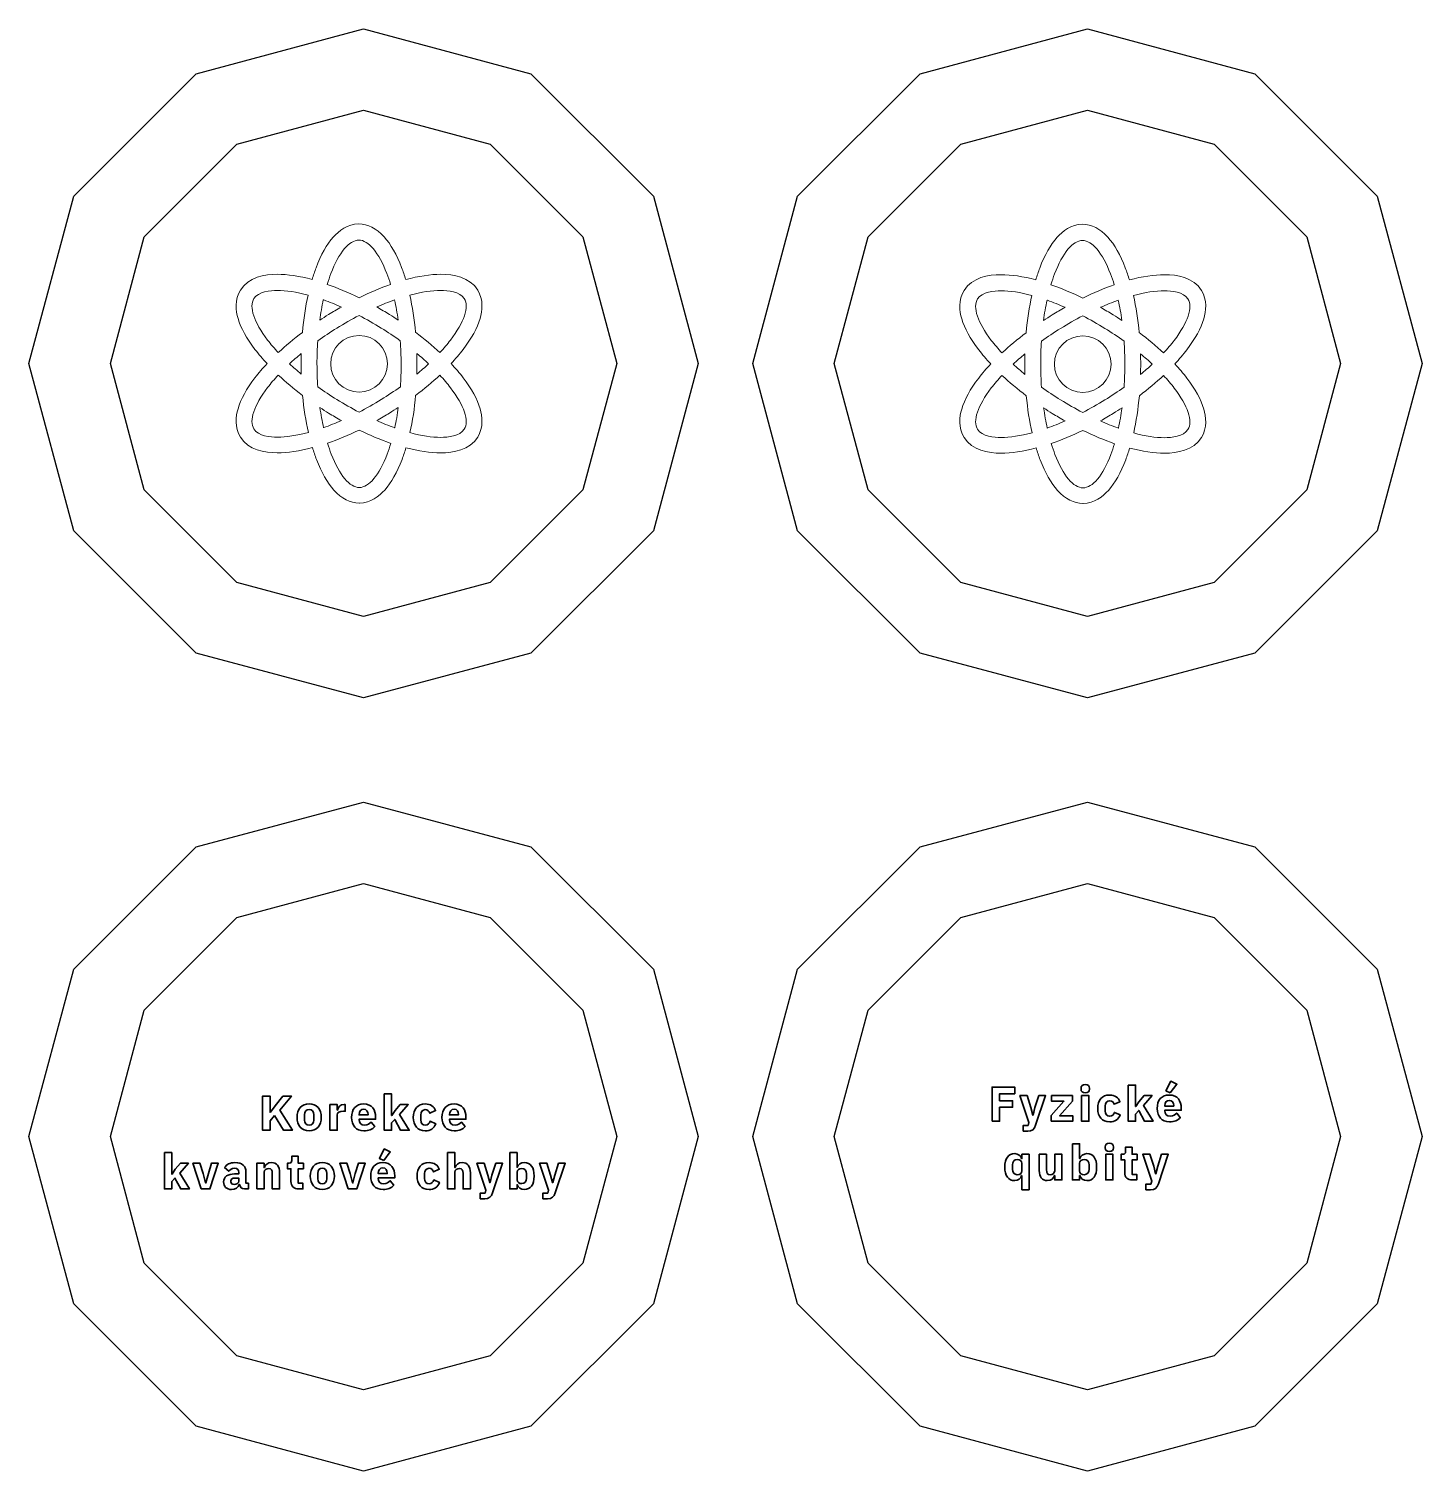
# Model space of a CAD drawing. Header units: inches. Extents: x 130 to 483, y 345 to 434.
# Drawn here: x 130.3 to 215.8, y 345.5 to 434 of the extents above; entities that cross this region are included whole.
import ezdxf

# ---------------------------------------------------------------- set-up
doc = ezdxf.new("R2010")
doc.units = ezdxf.units.IN
doc.header["$MEASUREMENT"] = 0
doc.layers.add('CZECH_Quantum_Tokens_wDL', color=7, linetype='Continuous')
doc.layers.add('Layer 2', color=7, linetype='Continuous')

# ---------------------------------------------------------------- blocks, each defined once
blk = doc.blocks.new('block 14')
at = {"layer": 'CZECH_Quantum_Tokens_wDL', "color": 4, "lineweight": 25, "true_color": 0x00ffff}
blk.add_lwpolyline([(150.83, 381.511), (158.594, 379.431), (164.278, 373.746), (166.359, 365.982), (164.278, 358.218), (158.594, 352.533), (150.83, 350.453), (143.065, 352.533), (137.381, 358.218), (135.301, 365.982), (137.381, 373.746), (143.065, 379.431), (150.83, 381.511)], dxfattribs=at)
blk = doc.blocks.new('block 15')
at = {"layer": 'CZECH_Quantum_Tokens_wDL', "color": 3, "lineweight": 25, "true_color": 0x00ff00}
blk.add_lwpolyline([(150.83, 386.511), (161.094, 383.761), (168.608, 376.247), (171.359, 365.982), (168.608, 355.718), (161.094, 348.204), (150.83, 345.453), (140.565, 348.204), (133.051, 355.718), (130.301, 365.982), (133.051, 376.247), (140.565, 383.761), (150.83, 386.511)], dxfattribs=at)
blk = doc.blocks.new('block 22')
at = {"layer": 'CZECH_Quantum_Tokens_wDL', "color": 4, "lineweight": 25, "true_color": 0x00ffff}
blk.add_lwpolyline([(195.238, 428.959), (203.003, 426.878), (208.687, 421.194), (210.767, 413.429), (208.687, 405.665), (203.003, 399.981), (195.238, 397.9), (187.474, 399.981), (181.79, 405.665), (179.709, 413.429), (181.79, 421.194), (187.474, 426.879), (195.238, 428.959)], dxfattribs=at)
blk = doc.blocks.new('block 23')
at = {"layer": 'CZECH_Quantum_Tokens_wDL', "color": 3, "lineweight": 25, "true_color": 0x00ff00}
blk.add_lwpolyline([(195.238, 433.959), (205.503, 431.208), (213.017, 423.694), (215.767, 413.43), (213.017, 403.165), (205.503, 395.651), (195.238, 392.9), (184.974, 395.651), (177.46, 403.165), (174.709, 413.43), (177.46, 423.694), (184.974, 431.208), (195.238, 433.959)], dxfattribs=at)
blk = doc.blocks.new('block 24')
at = {"layer": 'CZECH_Quantum_Tokens_wDL', "color": 4, "lineweight": 25, "true_color": 0x00ffff}
blk.add_lwpolyline([(150.83, 428.959), (158.595, 426.878), (164.279, 421.194), (166.359, 413.429), (164.279, 405.665), (158.595, 399.981), (150.83, 397.9), (143.066, 399.981), (137.382, 405.665), (135.301, 413.429), (137.382, 421.194), (143.066, 426.879), (150.83, 428.959)], dxfattribs=at)
blk = doc.blocks.new('block 25')
at = {"layer": 'CZECH_Quantum_Tokens_wDL', "color": 3, "lineweight": 25, "true_color": 0x00ff00}
blk.add_lwpolyline([(150.83, 433.959), (161.095, 431.208), (168.609, 423.694), (171.359, 413.43), (168.609, 403.165), (161.095, 395.651), (150.83, 392.9), (140.566, 395.651), (133.052, 403.165), (130.301, 413.43), (133.052, 423.694), (140.566, 431.208), (150.83, 433.959)], dxfattribs=at)
blk = doc.blocks.new('block 32')
at = {"layer": 'CZECH_Quantum_Tokens_wDL', "color": 7, "lineweight": 35, "true_color": 0xffffff}
for points in [[(145.372, 367.287), (145.099, 366.956), (145.099, 366.373), (144.642, 366.373), (144.642, 368.472), (145.099, 368.472), (145.099, 367.474), (145.117, 367.474), (145.414, 367.879), (145.886, 368.472), (146.403, 368.472), (145.697, 367.608), (146.466, 366.373), (145.928, 366.373), (145.372, 367.287)], [(152.105, 368.598), (152.55, 368.598), (152.55, 367.284), (152.568, 367.284), (152.764, 367.575), (153.079, 367.951), (153.572, 367.951), (153.046, 367.347), (153.632, 366.373), (153.104, 366.373), (152.749, 367.04), (152.55, 366.818), (152.55, 366.373), (152.105, 366.373), (152.105, 368.598)], [(138.621, 364.998), (139.065, 364.998), (139.065, 363.685), (139.083, 363.685), (139.279, 363.976), (139.594, 364.352), (140.087, 364.352), (139.562, 363.747), (140.147, 362.773), (139.619, 362.773), (139.264, 363.44), (139.065, 363.219), (139.065, 362.773), (138.621, 362.773), (138.621, 364.998)], [(152.071, 364.514), (151.807, 364.644), (152.104, 365.227), (152.474, 365.043), (152.071, 364.514)], [(140.877, 362.773), (140.36, 364.352), (140.799, 364.352), (140.994, 363.714), (141.142, 363.144), (141.166, 363.144), (141.313, 363.714), (141.502, 364.352), (141.923, 364.352), (141.406, 362.773), (140.877, 362.773)], [(149.889, 362.773), (149.372, 364.352), (149.811, 364.352), (150.006, 363.714), (150.154, 363.144), (150.178, 363.144), (150.325, 363.714), (150.515, 364.352), (150.936, 364.352), (150.418, 362.773), (149.889, 362.773)]]:
    blk.add_lwpolyline(points, dxfattribs=at)
for points, knots in [([(146.756, 367.164), (146.756, 367.672), (147.033, 367.987), (147.496, 367.987), (147.958, 367.987), (148.235, 367.672), (148.235, 367.164), (148.235, 366.655), (147.958, 366.337), (147.496, 366.337), (147.033, 366.337), (146.756, 366.655), (146.756, 367.164)], [0, 0, 0, 0, 1, 1, 1, 2, 2, 2, 3, 3, 3, 4, 4, 4, 4]), ([(147.772, 367.001), (147.772, 367.001), (147.772, 367.323), (147.772, 367.323), (147.772, 367.521), (147.67, 367.636), (147.496, 367.636), (147.321, 367.636), (147.219, 367.521), (147.219, 367.323), (147.219, 367.323), (147.219, 367.001), (147.219, 367.001), (147.219, 366.803), (147.321, 366.688), (147.496, 366.688), (147.67, 366.688), (147.772, 366.803), (147.772, 367.001)], [0, 0, 0, 0, 1, 1, 1, 2, 2, 2, 3, 3, 3, 4, 4, 4, 5, 5, 5, 6, 6, 6, 6]), ([(148.772, 366.373), (148.772, 366.373), (148.772, 367.951), (148.772, 367.951), (148.772, 367.951), (149.217, 367.951), (149.217, 367.951), (149.217, 367.951), (149.217, 367.608), (149.217, 367.608), (149.217, 367.608), (149.232, 367.608), (149.232, 367.608), (149.269, 367.783), (149.389, 367.951), (149.635, 367.951), (149.635, 367.951), (149.713, 367.951), (149.713, 367.951), (149.713, 367.951), (149.713, 367.536), (149.713, 367.536), (149.713, 367.536), (149.602, 367.536), (149.602, 367.536), (149.343, 367.536), (149.217, 367.479), (149.217, 367.296), (149.217, 367.296), (149.217, 366.373), (149.217, 366.373), (149.217, 366.373), (148.772, 366.373), (148.772, 366.373)], [0, 0, 0, 0, 1, 1, 1, 2, 2, 2, 3, 3, 3, 4, 4, 4, 5, 5, 5, 6, 6, 6, 7, 7, 7, 8, 8, 8, 9, 9, 9, 10, 10, 10, 11, 11, 11, 11]), ([(150.096, 367.164), (150.096, 367.663), (150.36, 367.987), (150.835, 367.987), (151.358, 367.987), (151.568, 367.608), (151.568, 367.182), (151.568, 367.182), (151.568, 367.05), (151.568, 367.05), (151.568, 367.05), (150.556, 367.05), (150.556, 367.05), (150.556, 367.05), (150.556, 367.025), (150.556, 367.025), (150.556, 366.818), (150.667, 366.686), (150.904, 366.686), (151.09, 366.686), (151.193, 366.772), (151.292, 366.875), (151.292, 366.875), (151.514, 366.599), (151.514, 366.599), (151.373, 366.437), (151.142, 366.337), (150.853, 366.337), (150.369, 366.337), (150.096, 366.658), (150.096, 367.164)], [0, 0, 0, 0, 1, 1, 1, 2, 2, 2, 3, 3, 3, 4, 4, 4, 5, 5, 5, 6, 6, 6, 7, 7, 7, 8, 8, 8, 9, 9, 9, 10, 10, 10, 10]), ([(150.556, 367.335), (150.556, 367.335), (150.556, 367.311), (150.556, 367.311), (150.556, 367.311), (151.108, 367.311), (151.108, 367.311), (151.108, 367.311), (151.108, 367.338), (151.108, 367.338), (151.108, 367.53), (151.021, 367.659), (150.844, 367.659), (150.667, 367.659), (150.556, 367.53), (150.556, 367.335)], [0, 0, 0, 0, 1, 1, 1, 2, 2, 2, 3, 3, 3, 4, 4, 4, 5, 5, 5, 5]), ([(153.881, 367.164), (153.881, 367.669), (154.143, 367.987), (154.618, 367.987), (154.936, 367.987), (155.156, 367.834), (155.249, 367.575), (155.249, 367.575), (154.888, 367.419), (154.888, 367.419), (154.861, 367.539), (154.774, 367.636), (154.618, 367.636), (154.438, 367.636), (154.344, 367.506), (154.344, 367.308), (154.344, 367.308), (154.344, 367.014), (154.344, 367.014), (154.344, 366.814), (154.438, 366.686), (154.618, 366.686), (154.795, 366.686), (154.867, 366.797), (154.912, 366.923), (154.912, 366.923), (155.258, 366.772), (155.258, 366.772), (155.153, 366.473), (154.927, 366.337), (154.618, 366.337), (154.143, 366.337), (153.881, 366.658), (153.881, 367.164)], [0, 0, 0, 0, 1, 1, 1, 2, 2, 2, 3, 3, 3, 4, 4, 4, 5, 5, 5, 6, 6, 6, 7, 7, 7, 8, 8, 8, 9, 9, 9, 10, 10, 10, 11, 11, 11, 11]), ([(155.643, 367.164), (155.643, 367.663), (155.907, 367.987), (156.382, 367.987), (156.905, 367.987), (157.115, 367.608), (157.115, 367.182), (157.115, 367.182), (157.115, 367.05), (157.115, 367.05), (157.115, 367.05), (156.103, 367.05), (156.103, 367.05), (156.103, 367.05), (156.103, 367.025), (156.103, 367.025), (156.103, 366.818), (156.213, 366.686), (156.451, 366.686), (156.637, 366.686), (156.74, 366.772), (156.839, 366.875), (156.839, 366.875), (157.061, 366.599), (157.061, 366.599), (156.92, 366.437), (156.688, 366.337), (156.4, 366.337), (155.916, 366.337), (155.643, 366.658), (155.643, 367.164)], [0, 0, 0, 0, 1, 1, 1, 2, 2, 2, 3, 3, 3, 4, 4, 4, 5, 5, 5, 6, 6, 6, 7, 7, 7, 8, 8, 8, 9, 9, 9, 10, 10, 10, 10]), ([(156.103, 367.335), (156.103, 367.335), (156.103, 367.311), (156.103, 367.311), (156.103, 367.311), (156.655, 367.311), (156.655, 367.311), (156.655, 367.311), (156.655, 367.338), (156.655, 367.338), (156.655, 367.53), (156.568, 367.659), (156.391, 367.659), (156.213, 367.659), (156.103, 367.53), (156.103, 367.335)], [0, 0, 0, 0, 1, 1, 1, 2, 2, 2, 3, 3, 3, 4, 4, 4, 5, 5, 5, 5]), ([(146.851, 362.773), (146.544, 362.773), (146.381, 362.933), (146.381, 363.233), (146.381, 363.233), (146.381, 364.006), (146.381, 364.006), (146.381, 364.006), (146.159, 364.006), (146.159, 364.006), (146.159, 364.006), (146.159, 364.352), (146.159, 364.352), (146.159, 364.352), (146.27, 364.352), (146.27, 364.352), (146.391, 364.352), (146.426, 364.412), (146.426, 364.52), (146.426, 364.52), (146.426, 364.778), (146.426, 364.778), (146.426, 364.778), (146.826, 364.778), (146.826, 364.778), (146.826, 364.778), (146.826, 364.352), (146.826, 364.352), (146.826, 364.352), (147.139, 364.352), (147.139, 364.352), (147.139, 364.352), (147.139, 364.006), (147.139, 364.006), (147.139, 364.006), (146.826, 364.006), (146.826, 364.006), (146.826, 364.006), (146.826, 363.119), (146.826, 363.119), (146.826, 363.119), (147.115, 363.119), (147.115, 363.119), (147.115, 363.119), (147.115, 362.773), (147.115, 362.773), (147.115, 362.773), (146.851, 362.773), (146.851, 362.773)], [0, 0, 0, 0, 1, 1, 1, 2, 2, 2, 3, 3, 3, 4, 4, 4, 5, 5, 5, 6, 6, 6, 7, 7, 7, 8, 8, 8, 9, 9, 9, 10, 10, 10, 11, 11, 11, 12, 12, 12, 13, 13, 13, 14, 14, 14, 15, 15, 15, 16, 16, 16, 16]), ([(155.987, 364.998), (155.987, 364.998), (156.432, 364.998), (156.432, 364.998), (156.432, 364.998), (156.432, 364.084), (156.432, 364.084), (156.432, 364.084), (156.45, 364.084), (156.45, 364.084), (156.507, 364.249), (156.64, 364.388), (156.889, 364.388), (157.21, 364.388), (157.382, 364.159), (157.382, 363.763), (157.382, 363.763), (157.382, 362.773), (157.382, 362.773), (157.382, 362.773), (156.937, 362.773), (156.937, 362.773), (156.937, 362.773), (156.937, 363.727), (156.937, 363.727), (156.937, 363.928), (156.88, 364.027), (156.718, 364.027), (156.573, 364.027), (156.432, 363.952), (156.432, 363.796), (156.432, 363.796), (156.432, 362.773), (156.432, 362.773), (156.432, 362.773), (155.987, 362.773), (155.987, 362.773), (155.987, 362.773), (155.987, 364.998), (155.987, 364.998)], [0, 0, 0, 0, 1, 1, 1, 2, 2, 2, 3, 3, 3, 4, 4, 4, 5, 5, 5, 6, 6, 6, 7, 7, 7, 8, 8, 8, 9, 9, 9, 10, 10, 10, 11, 11, 11, 12, 12, 12, 13, 13, 13, 13]), ([(159.804, 364.998), (159.804, 364.998), (160.249, 364.998), (160.249, 364.998), (160.249, 364.998), (160.249, 364.087), (160.249, 364.087), (160.249, 364.087), (160.264, 364.087), (160.264, 364.087), (160.309, 364.262), (160.483, 364.388), (160.688, 364.388), (161.087, 364.388), (161.294, 364.099), (161.294, 363.564), (161.294, 363.029), (161.087, 362.737), (160.688, 362.737), (160.483, 362.737), (160.309, 362.866), (160.264, 363.038), (160.264, 363.038), (160.249, 363.038), (160.249, 363.038), (160.249, 363.038), (160.249, 362.773), (160.249, 362.773), (160.249, 362.773), (159.804, 362.773), (159.804, 362.773), (159.804, 362.773), (159.804, 364.998), (159.804, 364.998)], [0, 0, 0, 0, 1, 1, 1, 2, 2, 2, 3, 3, 3, 4, 4, 4, 5, 5, 5, 6, 6, 6, 7, 7, 7, 8, 8, 8, 9, 9, 9, 10, 10, 10, 11, 11, 11, 11]), ([(143.519, 362.773), (143.359, 362.773), (143.245, 362.882), (143.218, 363.05), (143.218, 363.05), (143.2, 363.05), (143.2, 363.05), (143.152, 362.846), (142.978, 362.737), (142.737, 362.737), (142.421, 362.737), (142.247, 362.924), (142.247, 363.197), (142.247, 363.531), (142.506, 363.69), (142.923, 363.69), (142.923, 363.69), (143.173, 363.69), (143.173, 363.69), (143.173, 363.69), (143.173, 363.789), (143.173, 363.789), (143.173, 363.942), (143.098, 364.039), (142.912, 364.039), (142.734, 364.039), (142.641, 363.949), (142.572, 363.853), (142.572, 363.853), (142.307, 364.087), (142.307, 364.087), (142.434, 364.273), (142.614, 364.388), (142.945, 364.388), (143.39, 364.388), (143.618, 364.184), (143.618, 363.811), (143.618, 363.811), (143.618, 363.119), (143.618, 363.119), (143.618, 363.119), (143.765, 363.119), (143.765, 363.119), (143.765, 363.119), (143.765, 362.773), (143.765, 362.773), (143.765, 362.773), (143.519, 362.773), (143.519, 362.773)], [0, 0, 0, 0, 1, 1, 1, 2, 2, 2, 3, 3, 3, 4, 4, 4, 5, 5, 5, 6, 6, 6, 7, 7, 7, 8, 8, 8, 9, 9, 9, 10, 10, 10, 11, 11, 11, 12, 12, 12, 13, 13, 13, 14, 14, 14, 15, 15, 15, 16, 16, 16, 16]), ([(144.285, 362.773), (144.285, 362.773), (144.285, 364.352), (144.285, 364.352), (144.285, 364.352), (144.729, 364.352), (144.729, 364.352), (144.729, 364.352), (144.729, 364.084), (144.729, 364.084), (144.729, 364.084), (144.748, 364.084), (144.748, 364.084), (144.805, 364.249), (144.937, 364.388), (145.187, 364.388), (145.508, 364.388), (145.679, 364.159), (145.679, 363.763), (145.679, 363.763), (145.679, 362.773), (145.679, 362.773), (145.679, 362.773), (145.234, 362.773), (145.234, 362.773), (145.234, 362.773), (145.234, 363.727), (145.234, 363.727), (145.234, 363.928), (145.177, 364.027), (145.015, 364.027), (144.871, 364.027), (144.729, 363.952), (144.729, 363.796), (144.729, 363.796), (144.729, 362.773), (144.729, 362.773), (144.729, 362.773), (144.285, 362.773), (144.285, 362.773)], [0, 0, 0, 0, 1, 1, 1, 2, 2, 2, 3, 3, 3, 4, 4, 4, 5, 5, 5, 6, 6, 6, 7, 7, 7, 8, 8, 8, 9, 9, 9, 10, 10, 10, 11, 11, 11, 12, 12, 12, 13, 13, 13, 13]), ([(147.561, 363.564), (147.561, 364.072), (147.837, 364.388), (148.3, 364.388), (148.763, 364.388), (149.04, 364.072), (149.04, 363.564), (149.04, 363.056), (148.763, 362.737), (148.3, 362.737), (147.837, 362.737), (147.561, 363.056), (147.561, 363.564)], [0, 0, 0, 0, 1, 1, 1, 2, 2, 2, 3, 3, 3, 4, 4, 4, 4]), ([(148.576, 363.401), (148.576, 363.401), (148.576, 363.724), (148.576, 363.724), (148.576, 363.922), (148.474, 364.036), (148.3, 364.036), (148.125, 364.036), (148.023, 363.922), (148.023, 363.724), (148.023, 363.724), (148.023, 363.401), (148.023, 363.401), (148.023, 363.203), (148.125, 363.089), (148.3, 363.089), (148.474, 363.089), (148.576, 363.203), (148.576, 363.401)], [0, 0, 0, 0, 1, 1, 1, 2, 2, 2, 3, 3, 3, 4, 4, 4, 5, 5, 5, 6, 6, 6, 6]), ([(151.269, 363.564), (151.269, 364.063), (151.533, 364.388), (152.008, 364.388), (152.531, 364.388), (152.741, 364.009), (152.741, 363.582), (152.741, 363.582), (152.741, 363.45), (152.741, 363.45), (152.741, 363.45), (151.729, 363.45), (151.729, 363.45), (151.729, 363.45), (151.729, 363.426), (151.729, 363.426), (151.729, 363.219), (151.839, 363.086), (152.077, 363.086), (152.263, 363.086), (152.366, 363.173), (152.465, 363.275), (152.465, 363.275), (152.687, 362.999), (152.687, 362.999), (152.546, 362.837), (152.314, 362.737), (152.026, 362.737), (151.542, 362.737), (151.269, 363.059), (151.269, 363.564)], [0, 0, 0, 0, 1, 1, 1, 2, 2, 2, 3, 3, 3, 4, 4, 4, 5, 5, 5, 6, 6, 6, 7, 7, 7, 8, 8, 8, 9, 9, 9, 10, 10, 10, 10]), ([(151.729, 363.735), (151.729, 363.735), (151.729, 363.711), (151.729, 363.711), (151.729, 363.711), (152.281, 363.711), (152.281, 363.711), (152.281, 363.711), (152.281, 363.738), (152.281, 363.738), (152.281, 363.931), (152.194, 364.06), (152.017, 364.06), (151.839, 364.06), (151.729, 363.931), (151.729, 363.735)], [0, 0, 0, 0, 1, 1, 1, 2, 2, 2, 3, 3, 3, 4, 4, 4, 5, 5, 5, 5]), ([(154.112, 363.564), (154.112, 364.069), (154.374, 364.388), (154.849, 364.388), (155.167, 364.388), (155.387, 364.234), (155.48, 363.976), (155.48, 363.976), (155.119, 363.819), (155.119, 363.819), (155.092, 363.939), (155.005, 364.036), (154.849, 364.036), (154.668, 364.036), (154.575, 363.906), (154.575, 363.708), (154.575, 363.708), (154.575, 363.414), (154.575, 363.414), (154.575, 363.215), (154.668, 363.086), (154.849, 363.086), (155.026, 363.086), (155.098, 363.197), (155.143, 363.323), (155.143, 363.323), (155.489, 363.173), (155.489, 363.173), (155.384, 362.873), (155.158, 362.737), (154.849, 362.737), (154.374, 362.737), (154.112, 363.059), (154.112, 363.564)], [0, 0, 0, 0, 1, 1, 1, 2, 2, 2, 3, 3, 3, 4, 4, 4, 5, 5, 5, 6, 6, 6, 7, 7, 7, 8, 8, 8, 9, 9, 9, 10, 10, 10, 11, 11, 11, 11]), ([(158.941, 364.352), (158.941, 364.352), (159.356, 364.352), (159.356, 364.352), (159.356, 364.352), (158.749, 362.53), (158.749, 362.53), (158.668, 362.286), (158.536, 362.172), (158.265, 362.172), (158.265, 362.172), (157.988, 362.172), (157.988, 362.172), (157.988, 362.172), (157.988, 362.518), (157.988, 362.518), (157.988, 362.518), (158.286, 362.518), (158.286, 362.518), (158.286, 362.518), (158.34, 362.692), (158.34, 362.692), (158.34, 362.692), (157.787, 364.352), (157.787, 364.352), (157.787, 364.352), (158.229, 364.352), (158.229, 364.352), (158.229, 364.352), (158.46, 363.615), (158.46, 363.615), (158.46, 363.615), (158.575, 363.158), (158.575, 363.158), (158.575, 363.158), (158.593, 363.158), (158.593, 363.158), (158.593, 363.158), (158.71, 363.615), (158.71, 363.615), (158.71, 363.615), (158.941, 364.352), (158.941, 364.352)], [0, 0, 0, 0, 1, 1, 1, 2, 2, 2, 3, 3, 3, 4, 4, 4, 5, 5, 5, 6, 6, 6, 7, 7, 7, 8, 8, 8, 9, 9, 9, 10, 10, 10, 11, 11, 11, 12, 12, 12, 13, 13, 13, 14, 14, 14, 14]), ([(160.832, 363.426), (160.832, 363.426), (160.832, 363.699), (160.832, 363.699), (160.832, 363.897), (160.708, 364.027), (160.54, 364.027), (160.372, 364.027), (160.249, 363.939), (160.249, 363.796), (160.249, 363.796), (160.249, 363.329), (160.249, 363.329), (160.249, 363.186), (160.372, 363.098), (160.54, 363.098), (160.708, 363.098), (160.832, 363.228), (160.832, 363.426)], [0, 0, 0, 0, 1, 1, 1, 2, 2, 2, 3, 3, 3, 4, 4, 4, 5, 5, 5, 6, 6, 6, 6]), ([(162.787, 364.352), (162.787, 364.352), (163.202, 364.352), (163.202, 364.352), (163.202, 364.352), (162.595, 362.53), (162.595, 362.53), (162.514, 362.286), (162.381, 362.172), (162.111, 362.172), (162.111, 362.172), (161.834, 362.172), (161.834, 362.172), (161.834, 362.172), (161.834, 362.518), (161.834, 362.518), (161.834, 362.518), (162.132, 362.518), (162.132, 362.518), (162.132, 362.518), (162.186, 362.692), (162.186, 362.692), (162.186, 362.692), (161.633, 364.352), (161.633, 364.352), (161.633, 364.352), (162.075, 364.352), (162.075, 364.352), (162.075, 364.352), (162.306, 363.615), (162.306, 363.615), (162.306, 363.615), (162.42, 363.158), (162.42, 363.158), (162.42, 363.158), (162.438, 363.158), (162.438, 363.158), (162.438, 363.158), (162.556, 363.615), (162.556, 363.615), (162.556, 363.615), (162.787, 364.352), (162.787, 364.352)], [0, 0, 0, 0, 1, 1, 1, 2, 2, 2, 3, 3, 3, 4, 4, 4, 5, 5, 5, 6, 6, 6, 7, 7, 7, 8, 8, 8, 9, 9, 9, 10, 10, 10, 11, 11, 11, 12, 12, 12, 13, 13, 13, 14, 14, 14, 14]), ([(143.173, 363.251), (143.173, 363.251), (143.173, 363.438), (143.173, 363.438), (143.173, 363.438), (142.957, 363.438), (142.957, 363.438), (142.785, 363.438), (142.695, 363.375), (142.695, 363.261), (142.695, 363.261), (142.695, 363.215), (142.695, 363.215), (142.695, 363.102), (142.77, 363.047), (142.902, 363.047), (143.05, 363.047), (143.173, 363.107), (143.173, 363.251)], [0, 0, 0, 0, 1, 1, 1, 2, 2, 2, 3, 3, 3, 4, 4, 4, 5, 5, 5, 6, 6, 6, 6])]:
    blk.add_open_spline(points, degree=3, knots=knots, dxfattribs=at)
blk = doc.blocks.new('block 33')
at = {"layer": 'CZECH_Quantum_Tokens_wDL', "color": 7, "lineweight": 5, "true_color": 0xffffff}
for points, knots in [([(143.132, 416.186), (143.303, 415.604), (143.652, 414.964), (144.171, 414.286), (144.392, 413.998), (144.639, 413.708), (144.91, 413.418), (144.639, 413.129), (144.392, 412.839), (144.171, 412.551), (143.652, 411.873), (143.303, 411.234), (143.132, 410.651), (142.995, 410.183), (142.909, 409.5), (143.275, 408.909), (143.77, 408.11), (144.779, 407.943), (145.539, 407.943), (146.179, 407.943), (146.909, 408.055), (147.694, 408.266), (147.771, 408.011), (147.854, 407.766), (147.944, 407.533), (148.248, 406.735), (148.608, 406.104), (149.014, 405.653), (149.482, 405.132), (150.02, 404.86), (150.57, 404.86), (150.57, 404.86), (150.574, 404.86), (150.574, 404.86), (151.269, 404.86), (151.803, 405.293), (152.128, 405.657), (152.532, 406.11), (152.89, 406.741), (153.192, 407.54), (153.278, 407.769), (153.359, 408.009), (153.433, 408.258), (154.212, 408.05), (154.937, 407.939), (155.572, 407.939), (155.572, 407.939), (155.572, 407.939), (155.572, 407.939), (156.332, 407.939), (157.342, 408.108), (157.837, 408.907), (158.203, 409.498), (158.116, 410.182), (157.979, 410.651), (157.808, 411.234), (157.459, 411.873), (156.94, 412.551), (156.719, 412.839), (156.472, 413.129), (156.201, 413.419), (156.472, 413.708), (156.719, 413.999), (156.94, 414.287), (157.459, 414.965), (157.808, 415.604), (157.979, 416.186), (158.116, 416.655), (158.203, 417.338), (157.837, 417.929), (157.342, 418.728), (156.332, 418.895), (155.572, 418.895), (154.933, 418.895), (154.203, 418.783), (153.418, 418.572), (153.341, 418.828), (153.257, 419.074), (153.168, 419.308), (152.863, 420.105), (152.503, 420.74), (152.097, 421.191), (151.629, 421.711), (151.091, 421.989), (150.541, 421.989), (150.541, 421.989), (150.538, 421.989), (150.538, 421.989), (149.842, 421.989), (149.309, 421.551), (148.983, 421.187), (148.579, 420.734), (148.221, 420.097), (147.92, 419.298), (147.833, 419.068), (147.752, 418.827), (147.677, 418.577), (146.898, 418.785), (146.174, 418.895), (145.539, 418.895), (144.779, 418.895), (143.77, 418.727), (143.275, 417.928), (142.909, 417.337), (142.995, 416.655), (143.132, 416.186)], [0, 0, 0, 0, 1, 1, 1, 2, 2, 2, 3, 3, 3, 4, 4, 4, 5, 5, 5, 6, 6, 6, 7, 7, 7, 8, 8, 8, 9, 9, 9, 10, 10, 10, 11, 11, 11, 12, 12, 12, 13, 13, 13, 14, 14, 14, 15, 15, 15, 16, 16, 16, 17, 17, 17, 18, 18, 18, 19, 19, 19, 20, 20, 20, 21, 21, 21, 22, 22, 22, 23, 23, 23, 24, 24, 24, 25, 25, 25, 26, 26, 26, 27, 27, 27, 28, 28, 28, 29, 29, 29, 30, 30, 30, 31, 31, 31, 32, 32, 32, 33, 33, 33, 34, 34, 34, 35, 35, 35, 35]), ([(152.488, 418.271), (152.417, 418.506), (152.341, 418.731), (152.259, 418.946), (151.768, 420.23), (151.126, 420.996), (150.541, 420.996), (149.954, 420.995), (149.315, 420.226), (148.83, 418.94), (148.75, 418.729), (148.676, 418.507), (148.607, 418.276), (149.237, 418.058), (149.892, 417.784), (150.556, 417.461), (151.213, 417.782), (151.863, 418.054), (152.488, 418.271)], [0, 0, 0, 0, 1, 1, 1, 2, 2, 2, 3, 3, 3, 4, 4, 4, 5, 5, 5, 6, 6, 6, 6]), ([(144.944, 414.865), (145.14, 414.608), (145.36, 414.35), (145.6, 414.092), (146.052, 414.514), (146.55, 414.931), (147.084, 415.333), (147.156, 416.137), (147.273, 416.907), (147.432, 417.62), (146.725, 417.809), (146.082, 417.908), (145.539, 417.908), (145.12, 417.908), (144.375, 417.842), (144.102, 417.402), (143.794, 416.905), (144.109, 415.956), (144.944, 414.865)], [0, 0, 0, 0, 1, 1, 1, 2, 2, 2, 3, 3, 3, 4, 4, 4, 5, 5, 5, 6, 6, 6, 6]), ([(153.666, 417.616), (153.827, 416.906), (153.946, 416.139), (154.02, 415.339), (154.557, 414.934), (155.057, 414.516), (155.511, 414.092), (155.751, 414.35), (155.971, 414.608), (156.167, 414.865), (157.003, 415.956), (157.317, 416.905), (157.009, 417.402), (156.737, 417.842), (155.992, 417.908), (155.572, 417.908), (155.025, 417.908), (154.378, 417.808), (153.666, 417.616)], [0, 0, 0, 0, 1, 1, 1, 2, 2, 2, 3, 3, 3, 4, 4, 4, 5, 5, 5, 6, 6, 6, 6]), ([(148.389, 417.32), (148.381, 417.323), (148.372, 417.326), (148.364, 417.329), (148.277, 416.931), (148.204, 416.514), (148.146, 416.082), (148.323, 416.198), (148.502, 416.313), (148.684, 416.426), (148.946, 416.588), (149.208, 416.743), (149.47, 416.89), (149.105, 417.051), (148.743, 417.195), (148.389, 417.32)], [0, 0, 0, 0, 1, 1, 1, 2, 2, 2, 3, 3, 3, 4, 4, 4, 5, 5, 5, 5]), ([(152.955, 416.089), (152.895, 416.517), (152.821, 416.93), (152.734, 417.325), (152.73, 417.323), (152.726, 417.322), (152.722, 417.321), (152.368, 417.195), (152.006, 417.051), (151.641, 416.891), (151.903, 416.743), (152.166, 416.588), (152.427, 416.426), (152.605, 416.315), (152.781, 416.203), (152.955, 416.089)], [0, 0, 0, 0, 1, 1, 1, 2, 2, 2, 3, 3, 3, 4, 4, 4, 5, 5, 5, 5]), ([(147.975, 413.399), (147.976, 412.922), (147.993, 412.452), (148.025, 411.992), (148.4, 411.724), (148.791, 411.462), (149.197, 411.211), (149.644, 410.934), (150.1, 410.675), (150.555, 410.439), (151.011, 410.675), (151.466, 410.934), (151.914, 411.211), (152.322, 411.464), (152.715, 411.726), (153.091, 411.996), (153.122, 412.458), (153.137, 412.931), (153.136, 413.412), (153.135, 413.888), (153.118, 414.358), (153.086, 414.817), (152.712, 415.085), (152.32, 415.347), (151.914, 415.598), (151.467, 415.876), (151.011, 416.134), (150.555, 416.37), (150.1, 416.134), (149.645, 415.876), (149.197, 415.599), (148.789, 415.346), (148.396, 415.083), (148.02, 414.813), (147.989, 414.352), (147.974, 413.879), (147.975, 413.399)], [0, 0, 0, 0, 1, 1, 1, 2, 2, 2, 3, 3, 3, 4, 4, 4, 5, 5, 5, 6, 6, 6, 7, 7, 7, 8, 8, 8, 9, 9, 9, 10, 10, 10, 11, 11, 11, 12, 12, 12, 12]), ([(148.815, 413.405), (148.815, 412.444), (149.594, 411.664), (150.556, 411.664), (151.517, 411.664), (152.296, 412.444), (152.296, 413.405), (152.296, 414.366), (151.517, 415.145), (150.556, 415.145), (149.594, 415.145), (148.815, 414.366), (148.815, 413.405)], [0, 0, 0, 0, 1, 1, 1, 2, 2, 2, 3, 3, 3, 4, 4, 4, 4]), ([(147.012, 412.771), (147.006, 412.979), (147.002, 413.188), (147.002, 413.398), (147.001, 413.612), (147.004, 413.825), (147.01, 414.036), (146.758, 413.828), (146.517, 413.617), (146.289, 413.405), (146.518, 413.192), (146.759, 412.98), (147.012, 412.771)], [0, 0, 0, 0, 1, 1, 1, 2, 2, 2, 3, 3, 3, 4, 4, 4, 4]), ([(154.822, 413.405), (154.593, 413.617), (154.352, 413.829), (154.099, 414.038), (154.105, 413.831), (154.109, 413.622), (154.109, 413.413), (154.11, 413.198), (154.107, 412.985), (154.101, 412.773), (154.353, 412.982), (154.594, 413.192), (154.822, 413.405)], [0, 0, 0, 0, 1, 1, 1, 2, 2, 2, 3, 3, 3, 4, 4, 4, 4]), ([(144.944, 411.945), (144.109, 410.854), (143.794, 409.905), (144.102, 409.408), (144.375, 408.967), (145.12, 408.902), (145.539, 408.902), (146.086, 408.902), (146.734, 409.002), (147.446, 409.194), (147.285, 409.904), (147.166, 410.669), (147.092, 411.469), (146.554, 411.874), (146.053, 412.292), (145.6, 412.717), (145.36, 412.459), (145.14, 412.201), (144.944, 411.945)], [0, 0, 0, 0, 1, 1, 1, 2, 2, 2, 3, 3, 3, 4, 4, 4, 5, 5, 5, 6, 6, 6, 6]), ([(153.679, 409.18), (154.386, 408.99), (155.029, 408.891), (155.572, 408.891), (155.572, 408.891), (155.572, 408.891), (155.572, 408.891), (155.992, 408.891), (156.737, 408.958), (157.009, 409.398), (157.317, 409.896), (157.003, 410.845), (156.167, 411.936), (155.971, 412.193), (155.751, 412.451), (155.511, 412.709), (155.059, 412.287), (154.561, 411.871), (154.027, 411.469), (153.955, 410.664), (153.838, 409.894), (153.679, 409.18)], [0, 0, 0, 0, 1, 1, 1, 2, 2, 2, 3, 3, 3, 4, 4, 4, 5, 5, 5, 6, 6, 6, 7, 7, 7, 7]), ([(148.157, 410.719), (148.217, 410.292), (148.291, 409.879), (148.378, 409.485), (148.382, 409.486), (148.385, 409.488), (148.389, 409.489), (148.743, 409.614), (149.104, 409.758), (149.469, 409.918), (149.207, 410.066), (148.945, 410.221), (148.684, 410.382), (148.506, 410.492), (148.33, 410.605), (148.157, 410.719)], [0, 0, 0, 0, 1, 1, 1, 2, 2, 2, 3, 3, 3, 4, 4, 4, 5, 5, 5, 5]), ([(152.722, 409.487), (152.73, 409.485), (152.738, 409.482), (152.747, 409.479), (152.833, 409.877), (152.906, 410.295), (152.965, 410.728), (152.788, 410.611), (152.609, 410.497), (152.427, 410.384), (152.165, 410.222), (151.902, 410.066), (151.639, 409.918), (152.005, 409.757), (152.368, 409.613), (152.722, 409.487)], [0, 0, 0, 0, 1, 1, 1, 2, 2, 2, 3, 3, 3, 4, 4, 4, 5, 5, 5, 5]), ([(148.624, 408.532), (148.695, 408.298), (148.771, 408.073), (148.853, 407.86), (149.343, 406.576), (149.985, 405.812), (150.57, 405.812), (150.57, 405.812), (150.572, 405.812), (150.572, 405.812), (151.157, 405.812), (151.796, 406.579), (152.281, 407.865), (152.36, 408.074), (152.434, 408.295), (152.503, 408.524), (151.872, 408.742), (151.217, 409.016), (150.554, 409.34), (149.897, 409.02), (149.249, 408.749), (148.624, 408.532)], [0, 0, 0, 0, 1, 1, 1, 2, 2, 2, 3, 3, 3, 4, 4, 4, 5, 5, 5, 6, 6, 6, 7, 7, 7, 7])]:
    blk.add_open_spline(points, degree=3, knots=knots, dxfattribs=at)
blk = doc.blocks.new('block 35')
at = {"layer": 'CZECH_Quantum_Tokens_wDL', "color": 7, "lineweight": 5, "true_color": 0xffffff}
for points, knots in [([(187.525, 416.165), (187.696, 415.583), (188.045, 414.943), (188.564, 414.265), (188.785, 413.977), (189.032, 413.687), (189.303, 413.398), (189.032, 413.108), (188.785, 412.818), (188.564, 412.53), (188.045, 411.852), (187.696, 411.213), (187.525, 410.63), (187.388, 410.162), (187.301, 409.479), (187.667, 408.888), (188.162, 408.089), (189.172, 407.922), (189.932, 407.922), (190.571, 407.922), (191.302, 408.034), (192.087, 408.245), (192.164, 407.99), (192.247, 407.745), (192.336, 407.512), (192.641, 406.715), (193.001, 406.083), (193.407, 405.632), (193.875, 405.112), (194.413, 404.839), (194.963, 404.839), (194.963, 404.839), (194.967, 404.839), (194.967, 404.839), (195.662, 404.839), (196.195, 405.272), (196.521, 405.636), (196.925, 406.089), (197.283, 406.72), (197.584, 407.519), (197.671, 407.748), (197.751, 407.988), (197.826, 408.237), (198.605, 408.029), (199.33, 407.918), (199.964, 407.918), (199.964, 407.918), (199.965, 407.918), (199.965, 407.918), (200.725, 407.918), (201.735, 408.087), (202.229, 408.886), (202.595, 409.477), (202.509, 410.162), (202.372, 410.63), (202.201, 411.213), (201.852, 411.852), (201.333, 412.53), (201.112, 412.818), (200.864, 413.108), (200.593, 413.398), (200.864, 413.687), (201.112, 413.978), (201.333, 414.266), (201.852, 414.944), (202.201, 415.583), (202.372, 416.166), (202.509, 416.634), (202.595, 417.317), (202.229, 417.908), (201.734, 418.707), (200.725, 418.874), (199.965, 418.874), (199.325, 418.874), (198.596, 418.762), (197.811, 418.551), (197.733, 418.807), (197.65, 419.053), (197.56, 419.287), (197.256, 420.085), (196.896, 420.719), (196.49, 421.17), (196.022, 421.69), (195.484, 421.968), (194.934, 421.968), (194.934, 421.968), (194.93, 421.968), (194.93, 421.968), (194.235, 421.968), (193.701, 421.53), (193.376, 421.166), (192.972, 420.714), (192.614, 420.076), (192.312, 419.278), (192.225, 419.047), (192.145, 418.806), (192.069, 418.556), (191.291, 418.764), (190.567, 418.874), (189.932, 418.874), (189.172, 418.874), (188.162, 418.707), (187.667, 417.908), (187.301, 417.317), (187.388, 416.634), (187.525, 416.165)], [0, 0, 0, 0, 1, 1, 1, 2, 2, 2, 3, 3, 3, 4, 4, 4, 5, 5, 5, 6, 6, 6, 7, 7, 7, 8, 8, 8, 9, 9, 9, 10, 10, 10, 11, 11, 11, 12, 12, 12, 13, 13, 13, 14, 14, 14, 15, 15, 15, 16, 16, 16, 17, 17, 17, 18, 18, 18, 19, 19, 19, 20, 20, 20, 21, 21, 21, 22, 22, 22, 23, 23, 23, 24, 24, 24, 25, 25, 25, 26, 26, 26, 27, 27, 27, 28, 28, 28, 29, 29, 29, 30, 30, 30, 31, 31, 31, 32, 32, 32, 33, 33, 33, 34, 34, 34, 35, 35, 35, 35]), ([(196.881, 418.25), (196.81, 418.485), (196.733, 418.711), (196.651, 418.925), (196.161, 420.209), (195.519, 420.975), (194.934, 420.975), (194.347, 420.974), (193.708, 420.206), (193.223, 418.92), (193.143, 418.708), (193.069, 418.486), (193, 418.256), (193.63, 418.037), (194.285, 417.764), (194.948, 417.44), (195.606, 417.761), (196.255, 418.033), (196.881, 418.25)], [0, 0, 0, 0, 1, 1, 1, 2, 2, 2, 3, 3, 3, 4, 4, 4, 5, 5, 5, 6, 6, 6, 6]), ([(189.337, 414.844), (189.533, 414.588), (189.753, 414.329), (189.993, 414.071), (190.444, 414.494), (190.942, 414.91), (191.477, 415.312), (191.548, 416.117), (191.665, 416.886), (191.824, 417.599), (191.118, 417.788), (190.475, 417.887), (189.932, 417.887), (189.512, 417.887), (188.767, 417.821), (188.495, 417.381), (188.187, 416.884), (188.501, 415.935), (189.337, 414.844)], [0, 0, 0, 0, 1, 1, 1, 2, 2, 2, 3, 3, 3, 4, 4, 4, 5, 5, 5, 6, 6, 6, 6]), ([(198.058, 417.595), (198.219, 416.885), (198.338, 416.119), (198.412, 415.318), (198.95, 414.914), (199.45, 414.495), (199.904, 414.071), (200.144, 414.329), (200.364, 414.588), (200.56, 414.844), (201.395, 415.935), (201.71, 416.884), (201.402, 417.381), (201.129, 417.821), (200.384, 417.887), (199.965, 417.887), (199.418, 417.887), (198.77, 417.787), (198.058, 417.595)], [0, 0, 0, 0, 1, 1, 1, 2, 2, 2, 3, 3, 3, 4, 4, 4, 5, 5, 5, 6, 6, 6, 6]), ([(192.782, 417.3), (192.773, 417.303), (192.765, 417.306), (192.756, 417.309), (192.67, 416.91), (192.597, 416.493), (192.539, 416.061), (192.715, 416.177), (192.895, 416.292), (193.077, 416.405), (193.338, 416.567), (193.601, 416.722), (193.863, 416.87), (193.498, 417.03), (193.136, 417.174), (192.782, 417.3)], [0, 0, 0, 0, 1, 1, 1, 2, 2, 2, 3, 3, 3, 4, 4, 4, 5, 5, 5, 5]), ([(197.347, 416.068), (197.288, 416.496), (197.214, 416.909), (197.127, 417.304), (197.123, 417.303), (197.119, 417.301), (197.115, 417.3), (196.761, 417.174), (196.399, 417.03), (196.033, 416.87), (196.296, 416.722), (196.558, 416.567), (196.82, 416.405), (196.998, 416.295), (197.174, 416.182), (197.347, 416.068)], [0, 0, 0, 0, 1, 1, 1, 2, 2, 2, 3, 3, 3, 4, 4, 4, 5, 5, 5, 5]), ([(192.368, 413.379), (192.369, 412.901), (192.386, 412.431), (192.418, 411.971), (192.792, 411.703), (193.184, 411.442), (193.59, 411.19), (194.037, 410.913), (194.492, 410.654), (194.948, 410.418), (195.404, 410.654), (195.859, 410.913), (196.307, 411.19), (196.715, 411.443), (197.108, 411.706), (197.484, 411.975), (197.515, 412.437), (197.53, 412.911), (197.529, 413.391), (197.528, 413.868), (197.511, 414.337), (197.479, 414.796), (197.105, 415.065), (196.713, 415.326), (196.307, 415.577), (195.859, 415.855), (195.404, 416.113), (194.948, 416.35), (194.493, 416.113), (194.037, 415.855), (193.59, 415.578), (193.182, 415.325), (192.788, 415.062), (192.413, 414.793), (192.382, 414.331), (192.367, 413.858), (192.368, 413.379)], [0, 0, 0, 0, 1, 1, 1, 2, 2, 2, 3, 3, 3, 4, 4, 4, 5, 5, 5, 6, 6, 6, 7, 7, 7, 8, 8, 8, 9, 9, 9, 10, 10, 10, 11, 11, 11, 12, 12, 12, 12]), ([(193.208, 413.384), (193.208, 412.423), (193.987, 411.644), (194.948, 411.644), (195.91, 411.644), (196.689, 412.423), (196.689, 413.384), (196.689, 414.345), (195.91, 415.124), (194.948, 415.124), (193.987, 415.124), (193.208, 414.345), (193.208, 413.384)], [0, 0, 0, 0, 1, 1, 1, 2, 2, 2, 3, 3, 3, 4, 4, 4, 4]), ([(191.405, 412.751), (191.399, 412.958), (191.395, 413.167), (191.395, 413.377), (191.394, 413.591), (191.397, 413.804), (191.403, 414.016), (191.15, 413.807), (190.91, 413.596), (190.682, 413.384), (190.91, 413.171), (191.152, 412.96), (191.405, 412.751)], [0, 0, 0, 0, 1, 1, 1, 2, 2, 2, 3, 3, 3, 4, 4, 4, 4]), ([(199.215, 413.384), (198.986, 413.596), (198.745, 413.808), (198.492, 414.017), (198.498, 413.81), (198.502, 413.602), (198.502, 413.392), (198.502, 413.178), (198.5, 412.964), (198.494, 412.752), (198.746, 412.961), (198.987, 413.172), (199.215, 413.384)], [0, 0, 0, 0, 1, 1, 1, 2, 2, 2, 3, 3, 3, 4, 4, 4, 4]), ([(189.337, 411.924), (188.501, 410.833), (188.187, 409.884), (188.495, 409.387), (188.767, 408.947), (189.512, 408.881), (189.932, 408.881), (190.479, 408.881), (191.127, 408.981), (191.839, 409.173), (191.678, 409.883), (191.559, 410.648), (191.485, 411.449), (190.947, 411.853), (190.446, 412.272), (189.992, 412.696), (189.752, 412.438), (189.533, 412.18), (189.337, 411.924)], [0, 0, 0, 0, 1, 1, 1, 2, 2, 2, 3, 3, 3, 4, 4, 4, 5, 5, 5, 6, 6, 6, 6]), ([(198.072, 409.159), (198.778, 408.969), (199.421, 408.87), (199.965, 408.87), (199.965, 408.87), (199.965, 408.87), (199.965, 408.87), (200.384, 408.87), (201.129, 408.937), (201.402, 409.377), (201.71, 409.875), (201.395, 410.824), (200.56, 411.916), (200.364, 412.172), (200.144, 412.43), (199.903, 412.688), (199.452, 412.266), (198.954, 411.85), (198.42, 411.448), (198.348, 410.643), (198.231, 409.873), (198.072, 409.159)], [0, 0, 0, 0, 1, 1, 1, 2, 2, 2, 3, 3, 3, 4, 4, 4, 5, 5, 5, 6, 6, 6, 7, 7, 7, 7]), ([(192.55, 410.698), (192.61, 410.271), (192.683, 409.858), (192.77, 409.464), (192.774, 409.466), (192.778, 409.467), (192.782, 409.468), (193.135, 409.593), (193.497, 409.737), (193.862, 409.898), (193.6, 410.045), (193.338, 410.2), (193.077, 410.361), (192.899, 410.472), (192.723, 410.584), (192.55, 410.698)], [0, 0, 0, 0, 1, 1, 1, 2, 2, 2, 3, 3, 3, 4, 4, 4, 5, 5, 5, 5]), ([(197.115, 409.467), (197.123, 409.464), (197.131, 409.461), (197.139, 409.458), (197.226, 409.857), (197.299, 410.274), (197.358, 410.707), (197.181, 410.591), (197.002, 410.476), (196.82, 410.363), (196.558, 410.201), (196.295, 410.046), (196.032, 409.898), (196.398, 409.737), (196.76, 409.592), (197.115, 409.467)], [0, 0, 0, 0, 1, 1, 1, 2, 2, 2, 3, 3, 3, 4, 4, 4, 5, 5, 5, 5]), ([(193.017, 408.511), (193.088, 408.277), (193.164, 408.053), (193.245, 407.839), (193.736, 406.555), (194.378, 405.791), (194.963, 405.791), (194.963, 405.791), (194.964, 405.791), (194.964, 405.791), (195.55, 405.791), (196.189, 406.558), (196.674, 407.844), (196.753, 408.054), (196.827, 408.274), (196.896, 408.503), (196.265, 408.721), (195.61, 408.996), (194.946, 409.32), (194.29, 408.999), (193.641, 408.728), (193.017, 408.511)], [0, 0, 0, 0, 1, 1, 1, 2, 2, 2, 3, 3, 3, 4, 4, 4, 5, 5, 5, 6, 6, 6, 7, 7, 7, 7])]:
    blk.add_open_spline(points, degree=3, knots=knots, dxfattribs=at)
blk = doc.blocks.new('block 49')
at = {"layer": 'Layer 2', "color": 7, "lineweight": 35, "true_color": 0xffffff}
for points in [[(197.739, 369.146), (198.184, 369.146), (198.184, 367.832), (198.202, 367.832), (198.397, 368.123), (198.712, 368.499), (199.206, 368.499), (198.68, 367.895), (199.266, 366.921), (198.737, 366.921), (198.382, 367.588), (198.184, 367.366), (198.184, 366.921), (197.739, 366.921), (197.739, 369.146)], [(200.317, 368.661), (200.053, 368.791), (200.35, 369.374), (200.72, 369.19), (200.317, 368.661)], [(189.39, 366.921), (189.39, 369.02), (190.781, 369.02), (190.781, 368.613), (189.847, 368.613), (189.847, 368.184), (190.643, 368.184), (190.643, 367.78), (189.847, 367.78), (189.847, 366.921), (189.39, 366.921)], [(193.01, 366.921), (193.01, 367.272), (193.795, 368.153), (193.037, 368.153), (193.037, 368.499), (194.312, 368.499), (194.312, 368.15), (193.524, 367.267), (194.333, 367.267), (194.333, 366.921), (193.01, 366.921)], [(194.88, 368.499), (195.325, 368.499), (195.325, 366.921), (194.88, 366.921), (194.88, 368.499)], [(196.358, 364.899), (196.803, 364.899), (196.803, 363.321), (196.358, 363.321), (196.358, 364.899)]]:
    blk.add_lwpolyline(points, dxfattribs=at)
for points, knots in [([(194.844, 368.887), (194.844, 368.887), (194.844, 368.953), (194.844, 368.953), (194.844, 369.079), (194.922, 369.173), (195.102, 369.173), (195.283, 369.173), (195.361, 369.079), (195.361, 368.953), (195.361, 368.953), (195.361, 368.887), (195.361, 368.887), (195.361, 368.761), (195.283, 368.667), (195.102, 368.667), (194.922, 368.667), (194.844, 368.761), (194.844, 368.887)], [0, 0, 0, 0, 1, 1, 1, 2, 2, 2, 3, 3, 3, 4, 4, 4, 5, 5, 5, 6, 6, 6, 6]), ([(192.25, 368.499), (192.25, 368.499), (192.665, 368.499), (192.665, 368.499), (192.665, 368.499), (192.058, 366.678), (192.058, 366.678), (191.977, 366.434), (191.845, 366.319), (191.574, 366.319), (191.574, 366.319), (191.297, 366.319), (191.297, 366.319), (191.297, 366.319), (191.297, 366.665), (191.297, 366.665), (191.297, 366.665), (191.595, 366.665), (191.595, 366.665), (191.595, 366.665), (191.649, 366.84), (191.649, 366.84), (191.649, 366.84), (191.096, 368.499), (191.096, 368.499), (191.096, 368.499), (191.538, 368.499), (191.538, 368.499), (191.538, 368.499), (191.77, 367.763), (191.77, 367.763), (191.77, 367.763), (191.884, 367.306), (191.884, 367.306), (191.884, 367.306), (191.902, 367.306), (191.902, 367.306), (191.902, 367.306), (192.019, 367.763), (192.019, 367.763), (192.019, 367.763), (192.25, 368.499), (192.25, 368.499)], [0, 0, 0, 0, 1, 1, 1, 2, 2, 2, 3, 3, 3, 4, 4, 4, 5, 5, 5, 6, 6, 6, 7, 7, 7, 8, 8, 8, 9, 9, 9, 10, 10, 10, 11, 11, 11, 12, 12, 12, 13, 13, 13, 14, 14, 14, 14]), ([(195.864, 367.712), (195.864, 368.217), (196.125, 368.535), (196.6, 368.535), (196.918, 368.535), (197.138, 368.382), (197.231, 368.123), (197.231, 368.123), (196.871, 367.967), (196.871, 367.967), (196.844, 368.087), (196.756, 368.184), (196.6, 368.184), (196.42, 368.184), (196.327, 368.054), (196.327, 367.855), (196.327, 367.855), (196.327, 367.562), (196.327, 367.562), (196.327, 367.362), (196.42, 367.233), (196.6, 367.233), (196.777, 367.233), (196.85, 367.345), (196.895, 367.471), (196.895, 367.471), (197.24, 367.32), (197.24, 367.32), (197.135, 367.021), (196.91, 366.885), (196.6, 366.885), (196.125, 366.885), (195.864, 367.206), (195.864, 367.712)], [0, 0, 0, 0, 1, 1, 1, 2, 2, 2, 3, 3, 3, 4, 4, 4, 5, 5, 5, 6, 6, 6, 7, 7, 7, 8, 8, 8, 9, 9, 9, 10, 10, 10, 11, 11, 11, 11]), ([(199.515, 367.712), (199.515, 368.211), (199.779, 368.535), (200.254, 368.535), (200.777, 368.535), (200.987, 368.156), (200.987, 367.729), (200.987, 367.729), (200.987, 367.598), (200.987, 367.598), (200.987, 367.598), (199.975, 367.598), (199.975, 367.598), (199.975, 367.598), (199.975, 367.573), (199.975, 367.573), (199.975, 367.366), (200.085, 367.233), (200.323, 367.233), (200.509, 367.233), (200.612, 367.32), (200.711, 367.423), (200.711, 367.423), (200.933, 367.146), (200.933, 367.146), (200.792, 366.984), (200.561, 366.885), (200.272, 366.885), (199.788, 366.885), (199.515, 367.206), (199.515, 367.712)], [0, 0, 0, 0, 1, 1, 1, 2, 2, 2, 3, 3, 3, 4, 4, 4, 5, 5, 5, 6, 6, 6, 7, 7, 7, 8, 8, 8, 9, 9, 9, 10, 10, 10, 10]), ([(199.975, 367.883), (199.975, 367.883), (199.975, 367.858), (199.975, 367.858), (199.975, 367.858), (200.527, 367.858), (200.527, 367.858), (200.527, 367.858), (200.527, 367.886), (200.527, 367.886), (200.527, 368.078), (200.44, 368.207), (200.263, 368.207), (200.085, 368.207), (199.975, 368.078), (199.975, 367.883)], [0, 0, 0, 0, 1, 1, 1, 2, 2, 2, 3, 3, 3, 4, 4, 4, 5, 5, 5, 5]), ([(194.31, 365.546), (194.31, 365.546), (194.754, 365.546), (194.754, 365.546), (194.754, 365.546), (194.754, 364.635), (194.754, 364.635), (194.754, 364.635), (194.77, 364.635), (194.77, 364.635), (194.814, 364.81), (194.989, 364.936), (195.193, 364.936), (195.593, 364.936), (195.8, 364.646), (195.8, 364.112), (195.8, 363.577), (195.593, 363.285), (195.193, 363.285), (194.989, 363.285), (194.814, 363.414), (194.77, 363.586), (194.77, 363.586), (194.754, 363.586), (194.754, 363.586), (194.754, 363.586), (194.754, 363.321), (194.754, 363.321), (194.754, 363.321), (194.31, 363.321), (194.31, 363.321), (194.31, 363.321), (194.31, 365.546), (194.31, 365.546)], [0, 0, 0, 0, 1, 1, 1, 2, 2, 2, 3, 3, 3, 4, 4, 4, 5, 5, 5, 6, 6, 6, 7, 7, 7, 8, 8, 8, 9, 9, 9, 10, 10, 10, 11, 11, 11, 11]), ([(196.322, 365.287), (196.322, 365.287), (196.322, 365.354), (196.322, 365.354), (196.322, 365.479), (196.4, 365.573), (196.581, 365.573), (196.761, 365.573), (196.839, 365.479), (196.839, 365.354), (196.839, 365.354), (196.839, 365.287), (196.839, 365.287), (196.839, 365.161), (196.761, 365.067), (196.581, 365.067), (196.4, 365.067), (196.322, 365.161), (196.322, 365.287)], [0, 0, 0, 0, 1, 1, 1, 2, 2, 2, 3, 3, 3, 4, 4, 4, 5, 5, 5, 6, 6, 6, 6]), ([(191.215, 363.586), (191.215, 363.586), (191.2, 363.586), (191.2, 363.586), (191.155, 363.414), (190.981, 363.285), (190.776, 363.285), (190.377, 363.285), (190.169, 363.577), (190.169, 364.112), (190.169, 364.646), (190.377, 364.936), (190.776, 364.936), (190.981, 364.936), (191.155, 364.81), (191.2, 364.635), (191.2, 364.635), (191.215, 364.635), (191.215, 364.635), (191.215, 364.635), (191.215, 364.899), (191.215, 364.899), (191.215, 364.899), (191.66, 364.899), (191.66, 364.899), (191.66, 364.899), (191.66, 362.72), (191.66, 362.72), (191.66, 362.72), (191.215, 362.72), (191.215, 362.72), (191.215, 362.72), (191.215, 363.586), (191.215, 363.586)], [0, 0, 0, 0, 1, 1, 1, 2, 2, 2, 3, 3, 3, 4, 4, 4, 5, 5, 5, 6, 6, 6, 7, 7, 7, 8, 8, 8, 9, 9, 9, 10, 10, 10, 11, 11, 11, 11]), ([(193.228, 363.586), (193.228, 363.586), (193.213, 363.586), (193.213, 363.586), (193.159, 363.427), (193.03, 363.285), (192.771, 363.285), (192.45, 363.285), (192.278, 363.511), (192.278, 363.907), (192.278, 363.907), (192.278, 364.899), (192.278, 364.899), (192.278, 364.899), (192.723, 364.899), (192.723, 364.899), (192.723, 364.899), (192.723, 363.946), (192.723, 363.946), (192.723, 363.754), (192.786, 363.646), (192.949, 363.646), (193.087, 363.646), (193.228, 363.724), (193.228, 363.874), (193.228, 363.874), (193.228, 364.899), (193.228, 364.899), (193.228, 364.899), (193.673, 364.899), (193.673, 364.899), (193.673, 364.899), (193.673, 363.321), (193.673, 363.321), (193.673, 363.321), (193.228, 363.321), (193.228, 363.321), (193.228, 363.321), (193.228, 363.586), (193.228, 363.586)], [0, 0, 0, 0, 1, 1, 1, 2, 2, 2, 3, 3, 3, 4, 4, 4, 5, 5, 5, 6, 6, 6, 7, 7, 7, 8, 8, 8, 9, 9, 9, 10, 10, 10, 11, 11, 11, 12, 12, 12, 13, 13, 13, 13]), ([(197.995, 363.321), (197.688, 363.321), (197.525, 363.48), (197.525, 363.781), (197.525, 363.781), (197.525, 364.554), (197.525, 364.554), (197.525, 364.554), (197.303, 364.554), (197.303, 364.554), (197.303, 364.554), (197.303, 364.899), (197.303, 364.899), (197.303, 364.899), (197.414, 364.899), (197.414, 364.899), (197.535, 364.899), (197.57, 364.96), (197.57, 365.067), (197.57, 365.067), (197.57, 365.326), (197.57, 365.326), (197.57, 365.326), (197.97, 365.326), (197.97, 365.326), (197.97, 365.326), (197.97, 364.899), (197.97, 364.899), (197.97, 364.899), (198.283, 364.899), (198.283, 364.899), (198.283, 364.899), (198.283, 364.554), (198.283, 364.554), (198.283, 364.554), (197.97, 364.554), (197.97, 364.554), (197.97, 364.554), (197.97, 363.667), (197.97, 363.667), (197.97, 363.667), (198.259, 363.667), (198.259, 363.667), (198.259, 363.667), (198.259, 363.321), (198.259, 363.321), (198.259, 363.321), (197.995, 363.321), (197.995, 363.321)], [0, 0, 0, 0, 1, 1, 1, 2, 2, 2, 3, 3, 3, 4, 4, 4, 5, 5, 5, 6, 6, 6, 7, 7, 7, 8, 8, 8, 9, 9, 9, 10, 10, 10, 11, 11, 11, 12, 12, 12, 13, 13, 13, 14, 14, 14, 15, 15, 15, 16, 16, 16, 16]), ([(199.78, 364.899), (199.78, 364.899), (200.195, 364.899), (200.195, 364.899), (200.195, 364.899), (199.588, 363.078), (199.588, 363.078), (199.507, 362.834), (199.375, 362.72), (199.104, 362.72), (199.104, 362.72), (198.827, 362.72), (198.827, 362.72), (198.827, 362.72), (198.827, 363.065), (198.827, 363.065), (198.827, 363.065), (199.125, 363.065), (199.125, 363.065), (199.125, 363.065), (199.179, 363.24), (199.179, 363.24), (199.179, 363.24), (198.626, 364.899), (198.626, 364.899), (198.626, 364.899), (199.068, 364.899), (199.068, 364.899), (199.068, 364.899), (199.299, 364.163), (199.299, 364.163), (199.299, 364.163), (199.414, 363.706), (199.414, 363.706), (199.414, 363.706), (199.432, 363.706), (199.432, 363.706), (199.432, 363.706), (199.549, 364.163), (199.549, 364.163), (199.549, 364.163), (199.78, 364.899), (199.78, 364.899)], [0, 0, 0, 0, 1, 1, 1, 2, 2, 2, 3, 3, 3, 4, 4, 4, 5, 5, 5, 6, 6, 6, 7, 7, 7, 8, 8, 8, 9, 9, 9, 10, 10, 10, 11, 11, 11, 12, 12, 12, 13, 13, 13, 14, 14, 14, 14]), ([(191.215, 363.877), (191.215, 363.877), (191.215, 364.344), (191.215, 364.344), (191.215, 364.487), (191.092, 364.575), (190.924, 364.575), (190.755, 364.575), (190.632, 364.445), (190.632, 364.247), (190.632, 364.247), (190.632, 363.974), (190.632, 363.974), (190.632, 363.775), (190.755, 363.646), (190.924, 363.646), (191.092, 363.646), (191.215, 363.733), (191.215, 363.877)], [0, 0, 0, 0, 1, 1, 1, 2, 2, 2, 3, 3, 3, 4, 4, 4, 5, 5, 5, 6, 6, 6, 6]), ([(195.337, 363.974), (195.337, 363.974), (195.337, 364.247), (195.337, 364.247), (195.337, 364.445), (195.214, 364.575), (195.046, 364.575), (194.877, 364.575), (194.754, 364.487), (194.754, 364.344), (194.754, 364.344), (194.754, 363.877), (194.754, 363.877), (194.754, 363.733), (194.877, 363.646), (195.046, 363.646), (195.214, 363.646), (195.337, 363.775), (195.337, 363.974)], [0, 0, 0, 0, 1, 1, 1, 2, 2, 2, 3, 3, 3, 4, 4, 4, 5, 5, 5, 6, 6, 6, 6])]:
    blk.add_open_spline(points, degree=3, knots=knots, dxfattribs=at)
blk = doc.blocks.new('block 50')
at = {"layer": 'Layer 2', "color": 4, "lineweight": 25, "true_color": 0x00ffff}
blk.add_lwpolyline([(195.238, 381.511), (203.003, 379.431), (208.687, 373.746), (210.767, 365.982), (208.687, 358.217), (203.003, 352.533), (195.238, 350.453), (187.473, 352.533), (181.789, 358.217), (179.709, 365.982), (181.789, 373.746), (187.473, 379.431), (195.238, 381.511)], dxfattribs=at)
blk = doc.blocks.new('block 51')
at = {"layer": 'Layer 2', "color": 3, "lineweight": 25, "true_color": 0x00ff00}
blk.add_lwpolyline([(195.238, 386.511), (205.503, 383.761), (213.017, 376.247), (215.767, 365.982), (213.017, 355.718), (205.503, 348.204), (195.238, 345.453), (184.974, 348.204), (177.459, 355.718), (174.709, 365.982), (177.459, 376.247), (184.974, 383.761), (195.238, 386.511)], dxfattribs=at)

msp = doc.modelspace()

# ---------------------------------------------------------------- block references
at = {"layer": 'CZECH_Quantum_Tokens_wDL'}
for name in ['block 25', 'block 23', 'block 24', 'block 22', 'block 33', 'block 35', 'block 15', 'block 14', 'block 32']:
    msp.add_blockref(name, (0, 0), dxfattribs=at)
at = {"layer": 'Layer 2'}
for name in ['block 51', 'block 50', 'block 49']:
    msp.add_blockref(name, (0, 0), dxfattribs=at)

doc.saveas('drawing.dxf')
